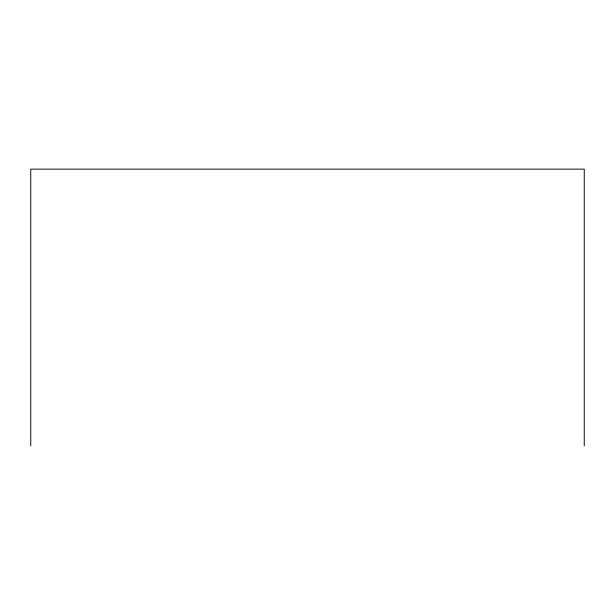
<?xml version="1.0" encoding="UTF-8"?>
<svg xmlns="http://www.w3.org/2000/svg" width="615" height="615" viewBox="0 0 615 615"><rect width="100%" height="100%" fill="white"/><g stroke="black" fill="none" stroke-linecap="round" stroke-linejoin="round"><path stroke-width="0.92" d="M584.25 445.86L584.25 169.14L30.75 169.14L30.75 445.86"/></g></svg>
